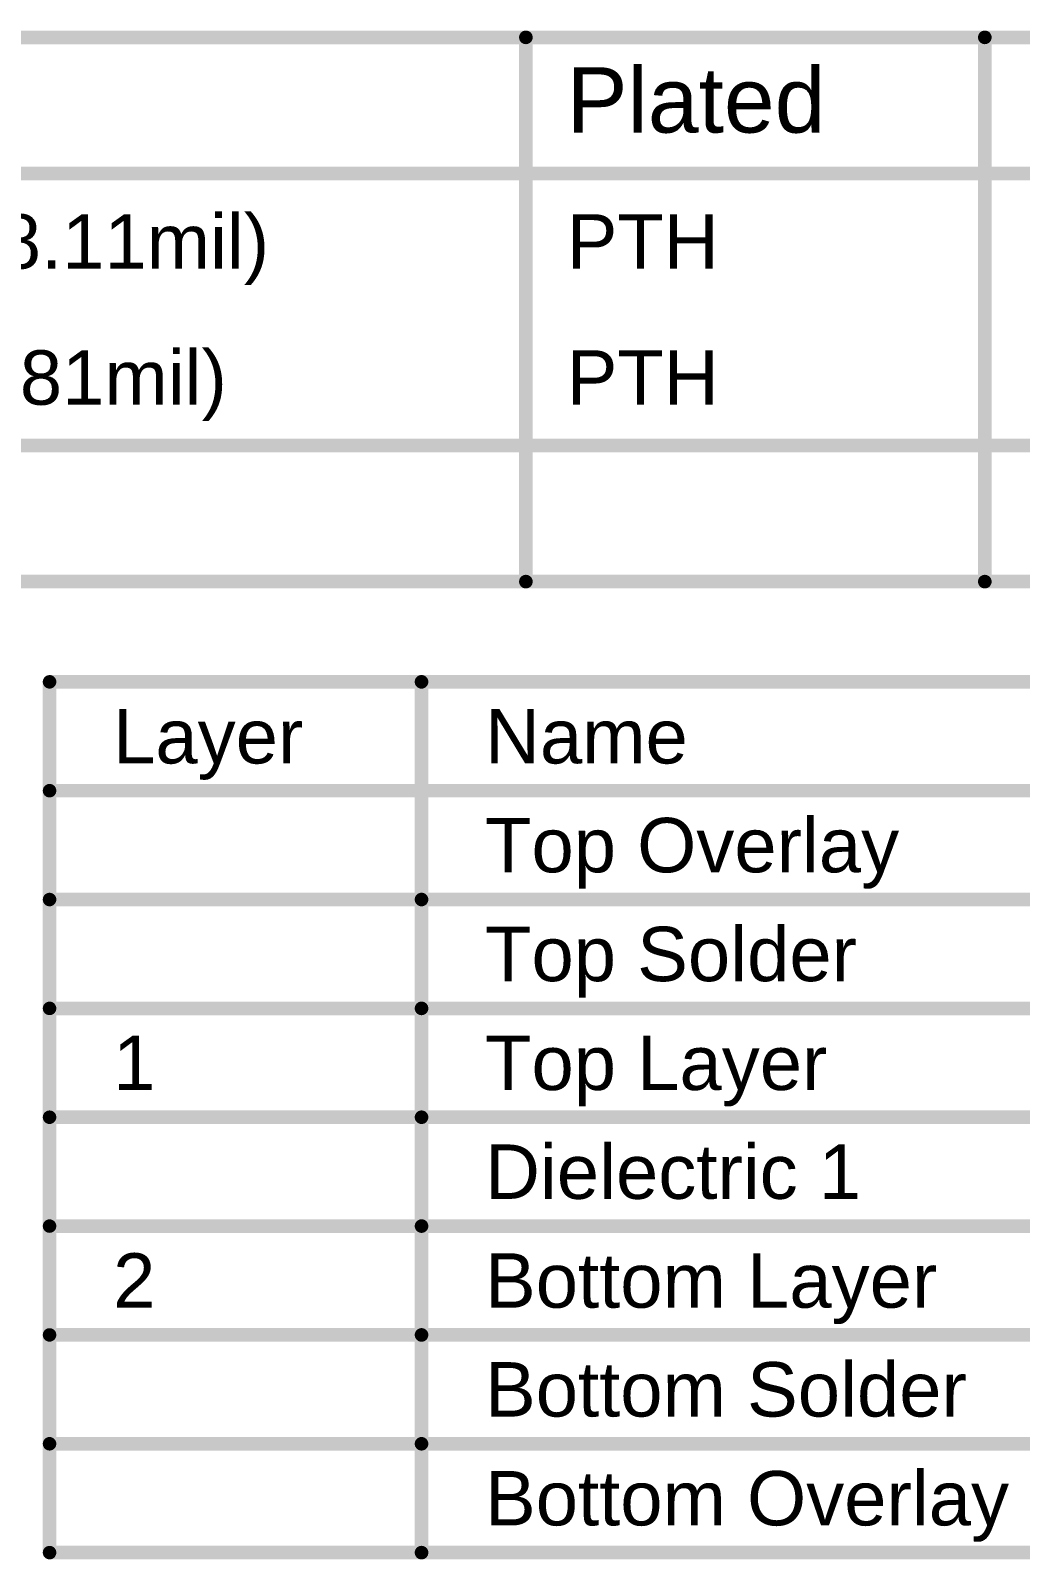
# Model space of a CAD drawing. Header units: millimetres. Extents: x -0.3 to 10.3, y -0.3 to 3.7.
# Drawn here: x 1.475 to 2.566, y 2.013 to 3.699 of the extents above; entities that cross this region are included whole.
import ezdxf

# ---------------------------------------------------------------- set-up
doc = ezdxf.new("R2010")
doc.units = ezdxf.units.MM
doc.header["$MEASUREMENT"] = 0
doc.layers.add('DrillDrawing', color=1, linetype='Continuous')
doc.layers.add('Mechanical3', color=76, linetype='Continuous')
doc.styles.add('Arial', font='', dxfattribs={"height": 0.2})
doc.styles.get('Arial').set_extended_font_data('Arial')

msp = doc.modelspace()

# ---------------------------------------------------------------- linework, layer by layer
at = {"layer": 'DrillDrawing', "const_width": 0.015}
for points in [[(-0.1895, 3.6915), (10.3116, 3.6915)], [(2.0209, 3.0915), (2.0209, 3.6915)], [(2.5268, 3.0915), (2.5268, 3.6915)], [(-0.1895, 3.5415), (10.3116, 3.5415)], [(-0.1895, 3.2415), (10.3116, 3.2415)], [(-0.1895, 3.0915), (10.3116, 3.0915)]]:
    msp.add_lwpolyline(points, dxfattribs=at)
at = {"layer": 'DrillDrawing', "const_width": 0.0075}
for points in [[(2.0172, 3.6915, 1), (2.0247, 3.6915, 1)], [(2.523, 3.6915, 1), (2.5305, 3.6915, 1)], [(2.0172, 3.0915, 1), (2.0247, 3.0915, 1)], [(2.523, 3.0915, 1), (2.5305, 3.0915, 1)]]:
    msp.add_lwpolyline(points, format="xyb", close=True, dxfattribs=at)
at = {"layer": 'Mechanical3', "const_width": 0.015}
for points in [[(1.496, 2.021), (1.496, 2.981)], [(1.496, 2.981), (6.0348, 2.981)], [(1.9059, 2.021), (1.9059, 2.981)], [(1.496, 2.861), (6.0348, 2.861)], [(1.496, 2.741), (1.9059, 2.741)], [(1.9059, 2.741), (2.8357, 2.741)], [(1.496, 2.621), (1.9059, 2.621)], [(1.9059, 2.621), (2.8357, 2.621)], [(1.496, 2.501), (1.9059, 2.501)], [(1.9059, 2.501), (2.8357, 2.501)], [(1.496, 2.381), (1.9059, 2.381)], [(1.9059, 2.381), (2.8357, 2.381)], [(1.496, 2.261), (1.9059, 2.261)], [(1.9059, 2.261), (2.8357, 2.261)], [(1.496, 2.141), (1.9059, 2.141)], [(1.9059, 2.141), (2.8357, 2.141)], [(1.496, 2.021), (1.9059, 2.021)], [(1.9059, 2.021), (2.8357, 2.021)]]:
    msp.add_lwpolyline(points, dxfattribs=at)
at = {"layer": 'Mechanical3', "const_width": 0.0075}
for points in [[(1.4923, 2.981, 1), (1.4997, 2.981, 1)], [(1.4923, 2.981, 1), (1.4997, 2.981, 1)], [(1.9022, 2.981, 1), (1.9097, 2.981, 1)], [(1.4923, 2.861, 1), (1.4997, 2.861, 1)], [(1.4923, 2.741, 1), (1.4997, 2.741, 1)], [(1.9022, 2.741, 1), (1.9097, 2.741, 1)], [(1.9022, 2.741, 1), (1.9097, 2.741, 1)], [(1.4923, 2.621, 1), (1.4997, 2.621, 1)], [(1.9022, 2.621, 1), (1.9097, 2.621, 1)], [(1.9022, 2.621, 1), (1.9097, 2.621, 1)], [(1.4923, 2.501, 1), (1.4997, 2.501, 1)], [(1.9022, 2.501, 1), (1.9097, 2.501, 1)], [(1.9022, 2.501, 1), (1.9097, 2.501, 1)], [(1.4923, 2.381, 1), (1.4997, 2.381, 1)], [(1.9022, 2.381, 1), (1.9097, 2.381, 1)], [(1.9022, 2.381, 1), (1.9097, 2.381, 1)], [(1.4923, 2.261, 1), (1.4997, 2.261, 1)], [(1.9022, 2.261, 1), (1.9097, 2.261, 1)], [(1.9022, 2.261, 1), (1.9097, 2.261, 1)], [(1.4923, 2.141, 1), (1.4997, 2.141, 1)], [(1.9022, 2.141, 1), (1.9097, 2.141, 1)], [(1.9022, 2.141, 1), (1.9097, 2.141, 1)], [(1.4923, 2.021, 1), (1.4997, 2.021, 1)], [(1.4923, 2.021, 1), (1.4997, 2.021, 1)], [(1.9022, 2.021, 1), (1.9097, 2.021, 1)], [(1.9022, 2.021, 1), (1.9097, 2.021, 1)], [(1.9022, 2.021, 1), (1.9097, 2.021, 1)]]:
    msp.add_lwpolyline(points, format="xyb", close=True, dxfattribs=at)

# ---------------------------------------------------------------- texts
at = {"layer": 'DrillDrawing', "style": 'Arial'}
for s, height, p in [('Plated', 0.072, (2.0659, 3.5865)), ('3.000mm (118.11mil)', 0.06, (0.9462, 3.4365)), ('PTH', 0.06, (2.0659, 3.4365)), ('0.300mm (11.81mil)', 0.06, (0.9462, 3.2865)), ('PTH', 0.06, (2.0659, 3.2865))]:
    msp.add_text(s, height=height, dxfattribs=at).set_placement(p)
at = {"layer": 'Mechanical3', "style": 'Arial'}
for s, p in [('Layer', (1.566, 2.891)), ('Name', (1.9759, 2.891)), ('Top Overlay', (1.9759, 2.771)), ('Top Solder', (1.9759, 2.651)), ('1', (1.566, 2.531)), ('Top Layer', (1.9759, 2.531)), ('Dielectric 1', (1.9759, 2.411)), ('2', (1.566, 2.291)), ('Bottom Layer', (1.9759, 2.291)), ('Bottom Solder', (1.9759, 2.171)), ('Bottom Overlay', (1.9759, 2.051))]:
    msp.add_text(s, height=0.06, dxfattribs=at).set_placement(p)

doc.saveas('drawing.dxf')
